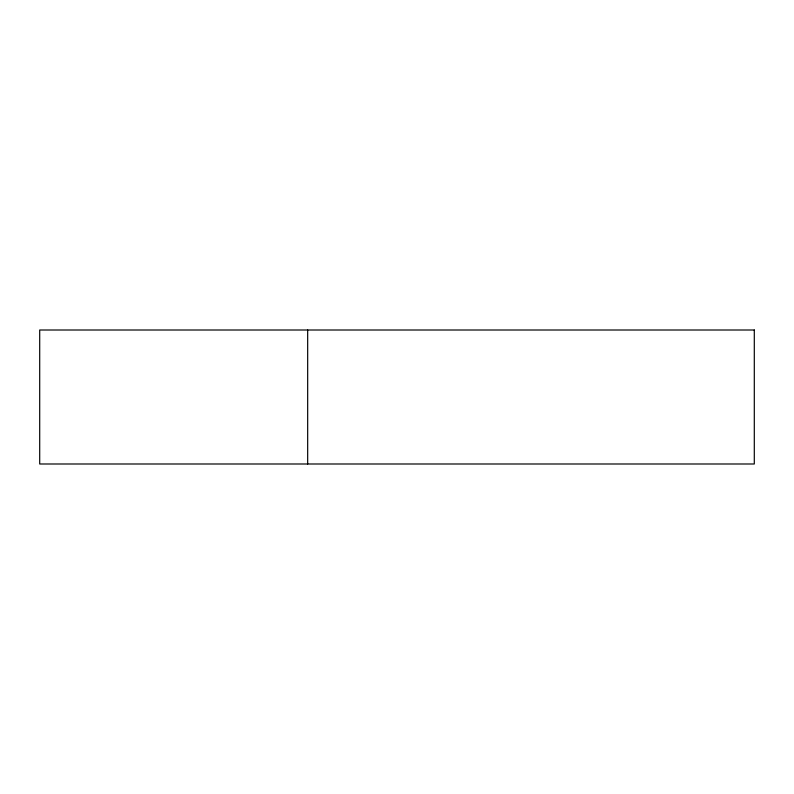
<?xml version="1.0" encoding="UTF-8"?>
<svg xmlns="http://www.w3.org/2000/svg" width="794" height="794" viewBox="0 0 794 794"><rect width="100%" height="100%" fill="white"/><g stroke="black" fill="none" stroke-linecap="round" stroke-linejoin="round"><path stroke-width="1.19" d="M307.675 330.006L307.675 463.994M754.3 330.006L39.7 330.006L39.7 463.994L754.3 463.994L754.3 330.006"/></g></svg>
